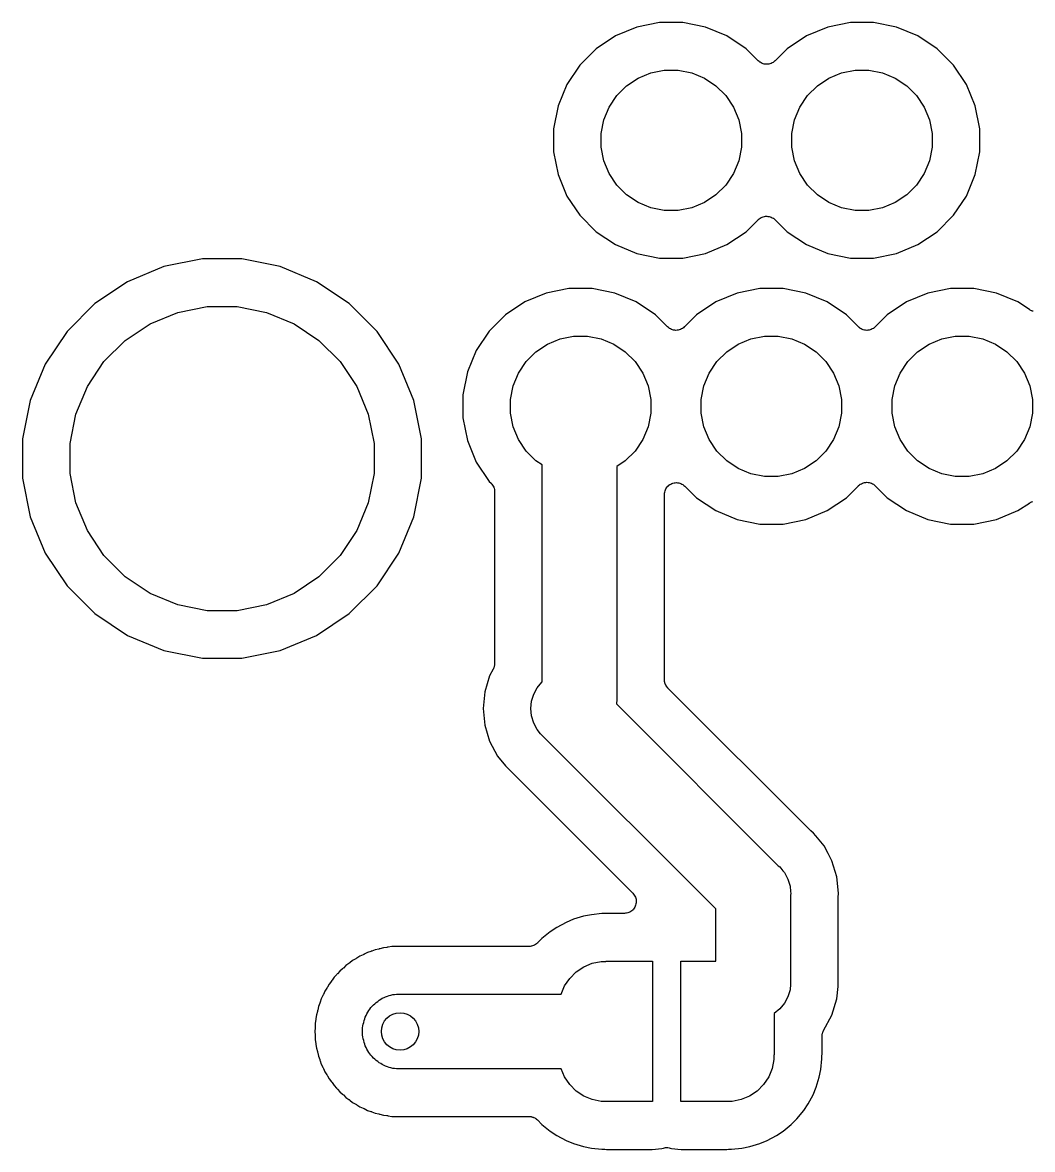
# Model space of a CAD drawing. Extents: x 1.79 to 9.66, y -5.89 to -1.5.
# Drawn here: x 3.5143 to 3.9394, y -4.5339 to -4.0598 of the extents above; entities that cross this region are included whole.
import ezdxf

# ---------------------------------------------------------------- set-up
doc = ezdxf.new("R2010")
doc.units = 0
doc.header["$MEASUREMENT"] = 0
doc.layers.add('BLACK', color=7, linetype='CONTINUOUS')

msp = doc.modelspace()

# ---------------------------------------------------------------- linework, layer by layer
at = {"layer": 'BLACK', "linetype": 'CONTINUOUS'}
for p, q in [((3.77292, -4.06171), (3.76391, -4.06544)), ((3.78249, -4.0598), (3.77292, -4.06171)), ((3.79225, -4.0598), (3.78249, -4.0598)), ((3.80182, -4.06171), (3.79225, -4.0598)), ((3.81083, -4.06544), (3.80182, -4.06171)), ((3.85324, -4.06171), (3.84423, -4.06544)), ((3.86281, -4.0598), (3.85324, -4.06171)), ((3.87256, -4.0598), (3.86281, -4.0598)), ((3.88213, -4.06171), (3.87256, -4.0598)), ((3.89115, -4.06544), (3.88213, -4.06171)), ((3.76391, -4.06544), (3.7558, -4.07086)), ((3.81894, -4.07086), (3.81083, -4.06544)), ((3.84423, -4.06544), (3.83611, -4.07086)), ((3.89926, -4.07086), (3.89115, -4.06544)), ((3.7558, -4.07086), (3.7489, -4.07776)), ((3.82399, -4.07591), (3.81894, -4.07086)), ((3.83611, -4.07086), (3.83106, -4.07591)), ((3.90616, -4.07776), (3.89926, -4.07086)), ((3.82435, -4.07621), (3.82399, -4.07591)), ((3.82472, -4.07651), (3.82435, -4.07621)), ((3.82473, -4.07652), (3.82472, -4.07651)), ((3.82475, -4.07653), (3.82473, -4.07652)), ((3.82516, -4.07675), (3.82475, -4.07653)), ((3.82557, -4.07698), (3.82516, -4.07675)), ((3.82559, -4.07698), (3.82557, -4.07698)), ((3.82561, -4.07699), (3.82559, -4.07698)), ((3.82605, -4.07713), (3.82561, -4.07699)), ((3.82651, -4.07727), (3.82605, -4.07713)), ((3.82893, -4.07715), (3.82848, -4.07728)), ((3.82938, -4.07702), (3.82893, -4.07715)), ((3.8294, -4.07701), (3.82938, -4.07702)), ((3.82942, -4.077), (3.8294, -4.07701)), ((3.82983, -4.07679), (3.82942, -4.077)), ((3.83025, -4.07657), (3.82983, -4.07679)), ((3.83026, -4.07656), (3.83025, -4.07657)), ((3.83028, -4.07655), (3.83026, -4.07656)), ((3.83064, -4.07625), (3.83028, -4.07655)), ((3.83101, -4.07596), (3.83064, -4.07625)), ((3.83104, -4.07594), (3.83101, -4.07596)), ((3.83106, -4.07591), (3.83104, -4.07593)), ((3.83104, -4.07593), (3.83104, -4.07593)), ((3.83104, -4.07593), (3.83104, -4.07594)), ((3.7489, -4.07776), (3.74348, -4.08587)), ((3.77338, -4.08316), (3.77876, -4.08094)), ((3.77876, -4.08094), (3.78446, -4.0798)), ((3.78446, -4.0798), (3.79028, -4.0798)), ((3.79028, -4.0798), (3.79598, -4.08094)), ((3.79598, -4.08094), (3.80136, -4.08316)), ((3.82652, -4.07727), (3.82651, -4.07727)), ((3.82654, -4.07728), (3.82652, -4.07727)), ((3.82701, -4.07732), (3.82654, -4.07728)), ((3.82748, -4.07737), (3.82701, -4.07732)), ((3.82749, -4.07737), (3.82748, -4.07737)), ((3.82751, -4.07737), (3.82749, -4.07737)), ((3.82798, -4.07733), (3.82751, -4.07737)), ((3.82845, -4.07729), (3.82798, -4.07733)), ((3.82846, -4.07728), (3.82845, -4.07729)), ((3.82848, -4.07728), (3.82846, -4.07728)), ((3.8537, -4.08316), (3.85907, -4.08094)), ((3.85907, -4.08094), (3.86478, -4.0798)), ((3.86478, -4.0798), (3.87059, -4.0798)), ((3.87059, -4.0798), (3.8763, -4.08094)), ((3.8763, -4.08094), (3.88167, -4.08316)), ((3.91158, -4.08587), (3.90616, -4.07776)), ((3.74348, -4.08587), (3.73975, -4.09488)), ((3.76443, -4.09051), (3.76855, -4.0864)), ((3.76855, -4.0864), (3.77338, -4.08316)), ((3.80136, -4.08316), (3.80619, -4.0864)), ((3.80619, -4.0864), (3.81031, -4.09051)), ((3.84475, -4.09051), (3.84886, -4.0864)), ((3.84886, -4.0864), (3.8537, -4.08316)), ((3.88167, -4.08316), (3.88651, -4.0864)), ((3.88651, -4.0864), (3.89062, -4.09051)), ((3.91531, -4.09488), (3.91158, -4.08587)), ((3.7612, -4.09534), (3.76443, -4.09051)), ((3.81031, -4.09051), (3.81354, -4.09534)), ((3.84152, -4.09534), (3.84475, -4.09051)), ((3.89062, -4.09051), (3.89385, -4.09534)), ((3.73975, -4.09488), (3.73784, -4.10445)), ((3.75898, -4.10072), (3.7612, -4.09534)), ((3.81354, -4.09534), (3.81576, -4.10072)), ((3.83929, -4.10072), (3.84152, -4.09534)), ((3.89385, -4.09534), (3.89608, -4.10072)), ((3.91721, -4.10445), (3.91531, -4.09488)), ((3.75784, -4.10642), (3.75898, -4.10072)), ((3.81576, -4.10072), (3.8169, -4.10642)), ((3.83816, -4.10642), (3.83929, -4.10072)), ((3.89608, -4.10072), (3.89721, -4.10642)), ((3.73784, -4.10445), (3.73784, -4.11421)), ((3.91721, -4.11421), (3.91721, -4.10445)), ((3.75784, -4.11224), (3.75784, -4.10642)), ((3.8169, -4.10642), (3.8169, -4.11224)), ((3.83816, -4.11224), (3.83816, -4.10642)), ((3.89721, -4.10642), (3.89721, -4.11224)), ((3.73784, -4.11421), (3.73975, -4.12378)), ((3.75898, -4.11794), (3.75784, -4.11224)), ((3.8169, -4.11224), (3.81576, -4.11794)), ((3.83929, -4.11794), (3.83816, -4.11224)), ((3.89721, -4.11224), (3.89608, -4.11794)), ((3.91531, -4.12378), (3.91721, -4.11421)), ((3.7612, -4.12332), (3.75898, -4.11794)), ((3.81576, -4.11794), (3.81354, -4.12332)), ((3.84152, -4.12332), (3.83929, -4.11794)), ((3.89608, -4.11794), (3.89385, -4.12332)), ((3.73975, -4.12378), (3.74348, -4.13279)), ((3.76443, -4.12815), (3.7612, -4.12332)), ((3.81354, -4.12332), (3.81031, -4.12815)), ((3.84475, -4.12815), (3.84152, -4.12332)), ((3.89385, -4.12332), (3.89062, -4.12815)), ((3.91158, -4.13279), (3.91531, -4.12378)), ((3.76855, -4.13227), (3.76443, -4.12815)), ((3.81031, -4.12815), (3.80619, -4.13227)), ((3.84886, -4.13227), (3.84475, -4.12815)), ((3.89062, -4.12815), (3.88651, -4.13227)), ((3.74348, -4.13279), (3.7489, -4.1409)), ((3.77338, -4.1355), (3.76855, -4.13227)), ((3.80619, -4.13227), (3.80136, -4.1355)), ((3.8537, -4.1355), (3.84886, -4.13227)), ((3.88651, -4.13227), (3.88167, -4.1355)), ((3.90616, -4.1409), (3.91158, -4.13279)), ((3.77876, -4.13772), (3.77338, -4.1355)), ((3.78446, -4.13886), (3.77876, -4.13772)), ((3.79028, -4.13886), (3.78446, -4.13886)), ((3.79598, -4.13772), (3.79028, -4.13886)), ((3.80136, -4.1355), (3.79598, -4.13772)), ((3.85907, -4.13772), (3.8537, -4.1355)), ((3.86478, -4.13886), (3.85907, -4.13772)), ((3.87059, -4.13886), (3.86478, -4.13886)), ((3.8763, -4.13772), (3.87059, -4.13886)), ((3.88167, -4.1355), (3.8763, -4.13772)), ((3.7489, -4.1409), (3.7558, -4.1478)), ((3.81894, -4.1478), (3.82399, -4.14275)), ((3.82399, -4.14275), (3.82402, -4.14273)), ((3.82402, -4.14273), (3.82404, -4.1427)), ((3.82402, -4.14273), (3.82402, -4.14273)), ((3.82402, -4.14273), (3.82402, -4.14273)), ((3.82404, -4.1427), (3.82441, -4.14241)), ((3.82441, -4.14241), (3.82478, -4.14211)), ((3.82478, -4.14211), (3.82479, -4.1421)), ((3.82479, -4.1421), (3.8248, -4.14209)), ((3.8248, -4.14209), (3.82522, -4.14188)), ((3.82522, -4.14188), (3.82564, -4.14166)), ((3.82564, -4.14166), (3.82566, -4.14165)), ((3.82566, -4.14165), (3.82567, -4.14164)), ((3.82567, -4.14164), (3.82612, -4.14151)), ((3.82612, -4.14151), (3.82657, -4.14138)), ((3.82657, -4.14138), (3.82659, -4.14138)), ((3.82659, -4.14138), (3.82661, -4.14137)), ((3.82661, -4.14137), (3.82708, -4.14133)), ((3.82708, -4.14133), (3.82754, -4.14129)), ((3.82754, -4.14129), (3.82756, -4.14129)), ((3.82756, -4.14129), (3.82758, -4.14129)), ((3.82758, -4.14129), (3.82805, -4.14134)), ((3.82805, -4.14134), (3.82852, -4.14139)), ((3.82852, -4.14139), (3.82853, -4.14139)), ((3.82853, -4.14139), (3.82855, -4.14139)), ((3.82855, -4.14139), (3.829, -4.14153)), ((3.829, -4.14153), (3.82945, -4.14167)), ((3.82945, -4.14167), (3.82946, -4.14168)), ((3.82946, -4.14168), (3.82948, -4.14168)), ((3.82948, -4.14168), (3.82989, -4.14191)), ((3.82989, -4.14191), (3.83031, -4.14213)), ((3.83031, -4.14213), (3.83032, -4.14214)), ((3.83032, -4.14214), (3.83034, -4.14215)), ((3.83034, -4.14215), (3.83069, -4.14245)), ((3.83069, -4.14245), (3.83106, -4.14275)), ((3.83106, -4.14275), (3.83611, -4.1478)), ((3.89926, -4.1478), (3.90616, -4.1409)), ((3.7558, -4.1478), (3.76391, -4.15322)), ((3.81083, -4.15322), (3.81894, -4.1478)), ((3.83611, -4.1478), (3.84423, -4.15322)), ((3.89115, -4.15322), (3.89926, -4.1478)), ((3.76391, -4.15322), (3.77292, -4.15695)), ((3.77292, -4.15695), (3.78249, -4.15886)), ((3.79225, -4.15886), (3.80182, -4.15695)), ((3.80182, -4.15695), (3.81083, -4.15322)), ((3.84423, -4.15322), (3.85324, -4.15695)), ((3.85324, -4.15695), (3.86281, -4.15886)), ((3.87256, -4.15886), (3.88213, -4.15695)), ((3.88213, -4.15695), (3.89115, -4.15322)), ((3.57382, -4.1625), (3.55854, -4.16883)), ((3.59004, -4.15928), (3.57382, -4.1625)), ((3.60659, -4.15928), (3.59004, -4.15928)), ((3.62281, -4.1625), (3.60659, -4.15928)), ((3.63809, -4.16883), (3.62281, -4.1625)), ((3.78249, -4.15886), (3.79225, -4.15886)), ((3.86281, -4.15886), (3.87256, -4.15886)), ((3.55854, -4.16883), (3.54478, -4.17802)), ((3.65185, -4.17802), (3.63809, -4.16883)), ((3.74433, -4.17172), (3.73477, -4.17363)), ((3.75409, -4.17172), (3.74433, -4.17172)), ((3.76366, -4.17363), (3.75409, -4.17172)), ((3.82465, -4.17172), (3.81508, -4.17363)), ((3.83441, -4.17172), (3.82465, -4.17172)), ((3.84397, -4.17363), (3.83441, -4.17172)), ((3.90496, -4.17172), (3.8954, -4.17363)), ((3.91472, -4.17172), (3.90496, -4.17172)), ((3.92429, -4.17363), (3.91472, -4.17172)), ((3.73477, -4.17363), (3.72575, -4.17736)), ((3.77267, -4.17736), (3.76366, -4.17363)), ((3.81508, -4.17363), (3.80607, -4.17736)), ((3.85299, -4.17736), (3.84397, -4.17363)), ((3.8954, -4.17363), (3.88638, -4.17736)), ((3.9333, -4.17736), (3.92429, -4.17363)), ((3.54478, -4.17802), (3.53309, -4.18972)), ((3.57965, -4.18173), (3.59201, -4.17928)), ((3.59201, -4.17928), (3.60462, -4.17928)), ((3.60462, -4.17928), (3.61698, -4.18173)), ((3.66354, -4.18972), (3.65185, -4.17802)), ((3.72575, -4.17736), (3.71764, -4.18278)), ((3.78078, -4.18278), (3.77267, -4.17736)), ((3.80607, -4.17736), (3.79796, -4.18278)), ((3.8611, -4.18278), (3.85299, -4.17736)), ((3.88638, -4.17736), (3.87827, -4.18278)), ((3.93809, -4.18056), (3.9333, -4.17736)), ((3.93829, -4.18066), (3.93809, -4.18056)), ((3.93847, -4.18079), (3.93829, -4.18066)), ((3.93872, -4.18089), (3.93847, -4.18079)), ((3.93895, -4.18102), (3.93872, -4.18089)), ((3.93916, -4.18108), (3.93895, -4.18102)), ((3.93937, -4.18117), (3.93916, -4.18108)), ((3.93963, -4.18123), (3.93937, -4.18117)), ((3.56801, -4.18656), (3.57965, -4.18173)), ((3.61698, -4.18173), (3.62862, -4.18656)), ((3.71764, -4.18278), (3.71074, -4.18968)), ((3.78583, -4.18783), (3.78078, -4.18278)), ((3.79796, -4.18278), (3.79291, -4.18783)), ((3.86615, -4.18783), (3.8611, -4.18278)), ((3.87827, -4.18278), (3.87322, -4.18783)), ((3.53309, -4.18972), (3.5239, -4.20347)), ((3.55753, -4.19356), (3.56801, -4.18656)), ((3.62862, -4.18656), (3.6391, -4.19356)), ((3.67273, -4.20347), (3.66354, -4.18972)), ((3.71074, -4.18968), (3.70532, -4.19779)), ((3.7862, -4.18813), (3.78583, -4.18783)), ((3.78656, -4.18843), (3.7862, -4.18813)), ((3.78658, -4.18844), (3.78656, -4.18843)), ((3.78659, -4.18845), (3.78658, -4.18844)), ((3.787, -4.18867), (3.78659, -4.18845)), ((3.78742, -4.1889), (3.787, -4.18867)), ((3.78743, -4.1889), (3.78742, -4.1889)), ((3.78745, -4.18891), (3.78743, -4.1889)), ((3.7879, -4.18905), (3.78745, -4.18891)), ((3.78835, -4.18919), (3.7879, -4.18905)), ((3.78837, -4.18919), (3.78835, -4.18919)), ((3.78838, -4.1892), (3.78837, -4.18919)), ((3.78885, -4.18924), (3.78838, -4.1892)), ((3.78932, -4.1893), (3.78885, -4.18924)), ((3.78934, -4.18929), (3.78932, -4.1893)), ((3.78935, -4.1893), (3.78934, -4.18929)), ((3.78982, -4.18925), (3.78935, -4.1893)), ((3.79029, -4.18921), (3.78982, -4.18925)), ((3.79031, -4.18921), (3.79029, -4.18921)), ((3.79032, -4.1892), (3.79031, -4.18921)), ((3.79077, -4.18907), (3.79032, -4.1892)), ((3.79123, -4.18894), (3.79077, -4.18907)), ((3.79124, -4.18893), (3.79123, -4.18894)), ((3.79126, -4.18893), (3.79124, -4.18893)), ((3.79167, -4.18871), (3.79126, -4.18893)), ((3.79209, -4.18849), (3.79167, -4.18871)), ((3.79211, -4.18848), (3.79209, -4.18849)), ((3.79212, -4.18847), (3.79211, -4.18848)), ((3.79249, -4.18818), (3.79212, -4.18847)), ((3.79286, -4.18788), (3.79249, -4.18818)), ((3.79288, -4.18786), (3.79286, -4.18788)), ((3.79291, -4.18783), (3.79288, -4.18786)), ((3.79288, -4.18786), (3.79288, -4.18786)), ((3.79288, -4.18786), (3.79288, -4.18786)), ((3.86651, -4.18813), (3.86615, -4.18783)), ((3.86687, -4.18843), (3.86651, -4.18813)), ((3.86689, -4.18844), (3.86687, -4.18843)), ((3.8669, -4.18845), (3.86689, -4.18844)), ((3.86732, -4.18867), (3.8669, -4.18845)), ((3.86773, -4.1889), (3.86732, -4.18867)), ((3.86775, -4.1889), (3.86773, -4.1889)), ((3.86776, -4.18891), (3.86775, -4.1889)), ((3.86821, -4.18905), (3.86776, -4.18891)), ((3.86866, -4.18919), (3.86821, -4.18905)), ((3.86868, -4.18919), (3.86866, -4.18919)), ((3.8687, -4.1892), (3.86868, -4.18919)), ((3.86916, -4.18924), (3.8687, -4.1892)), ((3.86963, -4.1893), (3.86916, -4.18924)), ((3.86965, -4.18929), (3.86963, -4.1893)), ((3.86967, -4.1893), (3.86965, -4.18929)), ((3.87013, -4.18925), (3.86967, -4.1893)), ((3.8706, -4.18921), (3.87013, -4.18925)), ((3.87062, -4.18921), (3.8706, -4.18921)), ((3.87064, -4.1892), (3.87062, -4.18921)), ((3.87109, -4.18907), (3.87064, -4.1892)), ((3.87154, -4.18894), (3.87109, -4.18907)), ((3.87156, -4.18893), (3.87154, -4.18894)), ((3.87157, -4.18893), (3.87156, -4.18893)), ((3.87199, -4.18871), (3.87157, -4.18893)), ((3.87241, -4.18849), (3.87199, -4.18871)), ((3.87242, -4.18848), (3.87241, -4.18849)), ((3.87244, -4.18847), (3.87242, -4.18848)), ((3.8728, -4.18818), (3.87244, -4.18847)), ((3.87317, -4.18788), (3.8728, -4.18818)), ((3.8732, -4.18786), (3.87317, -4.18788)), ((3.87322, -4.18783), (3.8732, -4.18786)), ((3.8732, -4.18786), (3.8732, -4.18786)), ((3.8732, -4.18786), (3.8732, -4.18786)), ((3.54862, -4.20247), (3.55753, -4.19356)), ((3.6391, -4.19356), (3.64801, -4.20247)), ((3.73039, -4.19832), (3.73523, -4.19508)), ((3.73523, -4.19508), (3.7406, -4.19286)), ((3.7406, -4.19286), (3.7463, -4.19172)), ((3.7463, -4.19172), (3.75212, -4.19172)), ((3.75212, -4.19172), (3.75783, -4.19286)), ((3.75783, -4.19286), (3.7632, -4.19508)), ((3.7632, -4.19508), (3.76804, -4.19832)), ((3.8107, -4.19832), (3.81554, -4.19508)), ((3.81554, -4.19508), (3.82091, -4.19286)), ((3.82091, -4.19286), (3.82662, -4.19172)), ((3.82662, -4.19172), (3.83244, -4.19172)), ((3.83244, -4.19172), (3.83814, -4.19286)), ((3.83814, -4.19286), (3.84351, -4.19508)), ((3.84351, -4.19508), (3.84835, -4.19832)), ((3.89102, -4.19832), (3.89586, -4.19508)), ((3.89586, -4.19508), (3.90123, -4.19286)), ((3.90123, -4.19286), (3.90693, -4.19172)), ((3.90693, -4.19172), (3.91275, -4.19172)), ((3.91275, -4.19172), (3.91846, -4.19286)), ((3.91846, -4.19286), (3.92383, -4.19508)), ((3.92383, -4.19508), (3.92867, -4.19832)), ((3.70532, -4.19779), (3.70159, -4.20681)), ((3.72628, -4.20243), (3.73039, -4.19832)), ((3.76804, -4.19832), (3.77215, -4.20243)), ((3.80659, -4.20243), (3.8107, -4.19832)), ((3.84835, -4.19832), (3.85246, -4.20243)), ((3.88691, -4.20243), (3.89102, -4.19832)), ((3.92867, -4.19832), (3.93278, -4.20243)), ((3.5239, -4.20347), (3.51757, -4.21876)), ((3.54162, -4.21295), (3.54862, -4.20247)), ((3.64801, -4.20247), (3.65501, -4.21295)), ((3.67906, -4.21876), (3.67273, -4.20347)), ((3.72305, -4.20727), (3.72628, -4.20243)), ((3.77215, -4.20243), (3.77538, -4.20727)), ((3.80336, -4.20727), (3.80659, -4.20243)), ((3.85246, -4.20243), (3.85569, -4.20727)), ((3.88368, -4.20727), (3.88691, -4.20243)), ((3.93278, -4.20243), (3.93601, -4.20727)), ((3.70159, -4.20681), (3.69969, -4.21637)), ((3.72082, -4.21264), (3.72305, -4.20727)), ((3.77538, -4.20727), (3.77761, -4.21264)), ((3.80113, -4.21264), (3.80336, -4.20727)), ((3.85569, -4.20727), (3.85792, -4.21264)), ((3.88145, -4.21264), (3.88368, -4.20727)), ((3.93601, -4.20727), (3.93824, -4.21264)), ((3.5368, -4.22459), (3.54162, -4.21295)), ((3.65501, -4.21295), (3.65983, -4.22459)), ((3.71969, -4.21834), (3.72082, -4.21264)), ((3.77761, -4.21264), (3.77874, -4.21834)), ((3.8, -4.21834), (3.80113, -4.21264)), ((3.85792, -4.21264), (3.85906, -4.21834)), ((3.88031, -4.21834), (3.88145, -4.21264)), ((3.93824, -4.21264), (3.93937, -4.21834)), ((3.51757, -4.21876), (3.51434, -4.23498)), ((3.68229, -4.23498), (3.67906, -4.21876)), ((3.69969, -4.21637), (3.69969, -4.22613)), ((3.71969, -4.22416), (3.71969, -4.21834)), ((3.77874, -4.21834), (3.77874, -4.22416)), ((3.8, -4.22416), (3.8, -4.21834)), ((3.85906, -4.21834), (3.85906, -4.22416)), ((3.88031, -4.22416), (3.88031, -4.21834)), ((3.93937, -4.21834), (3.93937, -4.22416)), ((3.72082, -4.22986), (3.71969, -4.22416)), ((3.77874, -4.22416), (3.77761, -4.22986)), ((3.80113, -4.22986), (3.8, -4.22416)), ((3.85906, -4.22416), (3.85792, -4.22986)), ((3.88145, -4.22986), (3.88031, -4.22416)), ((3.93937, -4.22416), (3.93824, -4.22986)), ((3.53434, -4.23695), (3.5368, -4.22459)), ((3.65983, -4.22459), (3.66229, -4.23695)), ((3.69969, -4.22613), (3.70159, -4.2357)), ((3.72305, -4.23524), (3.72082, -4.22986)), ((3.77761, -4.22986), (3.77538, -4.23524)), ((3.80336, -4.23524), (3.80113, -4.22986)), ((3.85792, -4.22986), (3.85569, -4.23524)), ((3.88368, -4.23524), (3.88145, -4.22986)), ((3.93824, -4.22986), (3.93601, -4.23524)), ((3.51434, -4.23498), (3.51434, -4.25152)), ((3.53434, -4.24955), (3.53434, -4.23695)), ((3.66229, -4.23695), (3.66229, -4.24955)), ((3.68229, -4.25152), (3.68229, -4.23498)), ((3.70159, -4.2357), (3.70532, -4.24471)), ((3.72628, -4.24007), (3.72305, -4.23524)), ((3.77538, -4.23524), (3.77215, -4.24007)), ((3.80659, -4.24007), (3.80336, -4.23524)), ((3.85569, -4.23524), (3.85246, -4.24007)), ((3.88691, -4.24007), (3.88368, -4.23524)), ((3.93601, -4.23524), (3.93278, -4.24007)), ((3.73039, -4.24419), (3.72628, -4.24007)), ((3.77215, -4.24007), (3.76804, -4.24419)), ((3.8107, -4.24419), (3.80659, -4.24007)), ((3.85246, -4.24007), (3.84835, -4.24419)), ((3.89102, -4.24419), (3.88691, -4.24007)), ((3.93278, -4.24007), (3.92867, -4.24419)), ((3.70532, -4.24471), (3.71074, -4.25282)), ((3.73302, -4.24594), (3.73039, -4.24419)), ((3.73302, -4.33716), (3.73302, -4.24594)), ((3.76804, -4.24419), (3.76451, -4.24654)), ((3.76451, -4.24654), (3.76451, -4.34455)), ((3.81554, -4.24742), (3.8107, -4.24419)), ((3.82091, -4.24964), (3.81554, -4.24742)), ((3.84351, -4.24742), (3.83814, -4.24964)), ((3.84835, -4.24419), (3.84351, -4.24742)), ((3.89586, -4.24742), (3.89102, -4.24419)), ((3.90123, -4.24964), (3.89586, -4.24742)), ((3.92383, -4.24742), (3.91846, -4.24964)), ((3.92867, -4.24419), (3.92383, -4.24742)), ((3.51434, -4.25152), (3.51757, -4.26775)), ((3.5368, -4.26191), (3.53434, -4.24955)), ((3.66229, -4.24955), (3.65983, -4.26191)), ((3.67906, -4.26775), (3.68229, -4.25152)), ((3.82662, -4.25078), (3.82091, -4.24964)), ((3.83244, -4.25078), (3.82662, -4.25078)), ((3.83814, -4.24964), (3.83244, -4.25078)), ((3.90693, -4.25078), (3.90123, -4.24964)), ((3.91275, -4.25078), (3.90693, -4.25078)), ((3.91846, -4.24964), (3.91275, -4.25078)), ((3.71074, -4.25282), (3.71155, -4.25363)), ((3.71155, -4.25363), (3.71156, -4.25364)), ((3.71156, -4.25364), (3.71156, -4.25365)), ((3.71156, -4.25365), (3.71156, -4.25365)), ((3.71156, -4.25365), (3.7116, -4.25368)), ((3.7116, -4.25368), (3.71189, -4.25404)), ((3.71189, -4.25404), (3.71218, -4.2544)), ((3.71218, -4.2544), (3.71219, -4.25442)), ((3.71219, -4.25442), (3.71221, -4.25445)), ((3.71221, -4.25445), (3.71242, -4.25486)), ((3.71242, -4.25486), (3.71264, -4.25526)), ((3.71264, -4.25526), (3.71265, -4.25529)), ((3.71265, -4.25529), (3.71266, -4.25531)), ((3.71266, -4.25531), (3.71279, -4.25576)), ((3.71279, -4.25576), (3.71292, -4.2562)), ((3.71292, -4.2562), (3.71292, -4.25622)), ((3.71292, -4.25622), (3.71293, -4.25625)), ((3.71293, -4.25625), (3.71297, -4.25671)), ((3.71297, -4.25671), (3.71302, -4.25717)), ((3.71302, -4.25717), (3.71302, -4.3295)), ((3.78457, -4.25779), (3.78462, -4.25733)), ((3.78462, -4.25731), (3.78477, -4.25685)), ((3.78462, -4.25732), (3.78462, -4.25731)), ((3.78462, -4.25733), (3.78462, -4.25732)), ((3.78477, -4.25685), (3.78491, -4.2564)), ((3.78491, -4.25639), (3.78492, -4.25638)), ((3.78491, -4.2564), (3.78491, -4.25639)), ((3.78492, -4.25638), (3.78515, -4.25596)), ((3.78515, -4.25596), (3.78538, -4.25554)), ((3.78538, -4.25553), (3.78539, -4.25552)), ((3.78538, -4.25554), (3.78538, -4.25553)), ((3.78539, -4.25552), (3.7857, -4.25515)), ((3.7857, -4.25515), (3.786, -4.25479)), ((3.786, -4.25479), (3.78601, -4.25478)), ((3.78601, -4.25478), (3.78639, -4.25448)), ((3.78601, -4.25478), (3.78601, -4.25478)), ((3.78639, -4.25448), (3.78676, -4.25418)), ((3.78676, -4.25418), (3.78677, -4.25417)), ((3.78677, -4.25417), (3.7872, -4.25394)), ((3.78677, -4.25417), (3.78677, -4.25417)), ((3.7872, -4.25394), (3.78762, -4.25372)), ((3.78762, -4.25372), (3.78763, -4.25372)), ((3.78763, -4.25372), (3.78764, -4.25371)), ((3.78764, -4.25371), (3.7881, -4.25358)), ((3.7881, -4.25358), (3.78856, -4.25344)), ((3.78856, -4.25344), (3.78857, -4.25344)), ((3.78857, -4.25344), (3.78905, -4.25339)), ((3.78857, -4.25344), (3.78857, -4.25344)), ((3.78905, -4.25339), (3.78953, -4.25335)), ((3.78953, -4.25335), (3.78954, -4.25335)), ((3.78954, -4.25335), (3.78955, -4.25335)), ((3.78955, -4.25335), (3.79002, -4.2534)), ((3.79002, -4.2534), (3.7905, -4.25345)), ((3.7905, -4.25345), (3.79051, -4.25345)), ((3.79051, -4.25345), (3.79052, -4.25345)), ((3.79052, -4.25345), (3.79098, -4.25359)), ((3.79098, -4.25359), (3.79143, -4.25373)), ((3.79143, -4.25373), (3.79144, -4.25374)), ((3.79144, -4.25374), (3.79145, -4.25374)), ((3.79145, -4.25374), (3.79188, -4.25397)), ((3.79188, -4.25397), (3.79229, -4.25419)), ((3.79229, -4.25419), (3.7923, -4.2542)), ((3.7923, -4.2542), (3.79231, -4.2542)), ((3.79231, -4.2542), (3.79268, -4.25451)), ((3.79268, -4.25451), (3.79305, -4.25481)), ((3.79305, -4.25481), (3.79796, -4.25972)), ((3.8611, -4.25972), (3.86615, -4.25467)), ((3.86615, -4.25467), (3.86617, -4.25465)), ((3.86617, -4.25465), (3.86617, -4.25465)), ((3.86617, -4.25465), (3.86618, -4.25465)), ((3.86618, -4.25465), (3.8662, -4.25462)), ((3.8662, -4.25462), (3.86657, -4.25433)), ((3.86657, -4.25433), (3.86693, -4.25403)), ((3.86693, -4.25403), (3.86695, -4.25403)), ((3.86695, -4.25403), (3.86696, -4.25401)), ((3.86696, -4.25401), (3.86738, -4.2538)), ((3.86738, -4.2538), (3.8678, -4.25358)), ((3.8678, -4.25358), (3.86781, -4.25357)), ((3.86781, -4.25357), (3.86783, -4.25357)), ((3.86783, -4.25357), (3.86828, -4.25343)), ((3.86828, -4.25343), (3.86873, -4.2533)), ((3.86873, -4.2533), (3.86875, -4.2533)), ((3.86875, -4.2533), (3.86877, -4.25329)), ((3.86877, -4.25329), (3.86923, -4.25325)), ((3.86923, -4.25325), (3.8697, -4.25321)), ((3.8697, -4.25321), (3.86972, -4.25321)), ((3.86972, -4.25321), (3.86974, -4.25321)), ((3.86974, -4.25321), (3.8702, -4.25326)), ((3.8702, -4.25326), (3.87067, -4.25331)), ((3.87067, -4.25331), (3.87069, -4.25331)), ((3.87069, -4.25331), (3.87071, -4.25331)), ((3.87071, -4.25331), (3.87116, -4.25345)), ((3.87116, -4.25345), (3.87161, -4.25359)), ((3.87161, -4.25359), (3.87162, -4.2536)), ((3.87162, -4.2536), (3.87164, -4.25361)), ((3.87164, -4.25361), (3.87205, -4.25383)), ((3.87205, -4.25383), (3.87247, -4.25405)), ((3.87247, -4.25405), (3.87248, -4.25406)), ((3.87248, -4.25406), (3.8725, -4.25407)), ((3.8725, -4.25407), (3.87285, -4.25437)), ((3.87285, -4.25437), (3.87322, -4.25467)), ((3.87322, -4.25467), (3.87827, -4.25972)), ((3.54162, -4.27356), (3.5368, -4.26191)), ((3.65983, -4.26191), (3.65501, -4.27356)), ((3.78451, -4.25828), (3.78457, -4.25779)), ((3.78451, -4.2583), (3.78451, -4.25828)), ((3.78451, -4.25835), (3.78451, -4.2583)), ((3.78451, -4.2583), (3.78451, -4.2583)), ((3.78451, -4.2583), (3.78451, -4.2583)), ((3.78451, -4.33623), (3.78451, -4.25835)), ((3.79796, -4.25972), (3.80607, -4.26514)), ((3.85299, -4.26514), (3.8611, -4.25972)), ((3.87827, -4.25972), (3.88638, -4.26514)), ((3.9333, -4.26514), (3.93809, -4.26195)), ((3.93809, -4.26195), (3.93815, -4.26191)), ((3.93815, -4.26191), (3.93835, -4.2618)), ((3.93835, -4.2618), (3.93853, -4.26168)), ((3.93853, -4.26168), (3.93878, -4.26158)), ((3.93878, -4.26158), (3.93901, -4.26146)), ((3.93901, -4.26146), (3.93923, -4.2614)), ((3.93923, -4.2614), (3.93944, -4.26131)), ((3.80607, -4.26514), (3.81508, -4.26888)), ((3.84397, -4.26888), (3.85299, -4.26514)), ((3.88638, -4.26514), (3.8954, -4.26888)), ((3.92429, -4.26888), (3.9333, -4.26514)), ((3.51757, -4.26775), (3.5239, -4.28303)), ((3.67273, -4.28303), (3.67906, -4.26775)), ((3.81508, -4.26888), (3.82465, -4.27078)), ((3.82465, -4.27078), (3.83441, -4.27078)), ((3.83441, -4.27078), (3.84397, -4.26888)), ((3.8954, -4.26888), (3.90496, -4.27078)), ((3.90496, -4.27078), (3.91472, -4.27078)), ((3.91472, -4.27078), (3.92429, -4.26888)), ((3.54862, -4.28403), (3.54162, -4.27356)), ((3.65501, -4.27356), (3.64801, -4.28403)), ((3.5239, -4.28303), (3.53309, -4.29678)), ((3.55753, -4.29295), (3.54862, -4.28403)), ((3.64801, -4.28403), (3.6391, -4.29295)), ((3.66354, -4.29678), (3.67273, -4.28303)), ((3.56801, -4.29995), (3.55753, -4.29295)), ((3.6391, -4.29295), (3.62862, -4.29995)), ((3.53309, -4.29678), (3.54478, -4.30848)), ((3.57965, -4.30477), (3.56801, -4.29995)), ((3.62862, -4.29995), (3.61698, -4.30477)), ((3.65185, -4.30848), (3.66354, -4.29678)), ((3.59201, -4.30723), (3.57965, -4.30477)), ((3.61698, -4.30477), (3.60462, -4.30723)), ((3.54478, -4.30848), (3.55854, -4.31767)), ((3.60462, -4.30723), (3.59201, -4.30723)), ((3.63809, -4.31767), (3.65185, -4.30848)), ((3.55854, -4.31767), (3.57382, -4.324)), ((3.62281, -4.324), (3.63809, -4.31767)), ((3.57382, -4.324), (3.59004, -4.32723)), ((3.59004, -4.32723), (3.60659, -4.32723)), ((3.60659, -4.32723), (3.62281, -4.324)), ((3.71243, -4.33186), (3.71091, -4.3347)), ((3.71251, -4.33166), (3.71243, -4.33186)), ((3.71261, -4.33147), (3.71251, -4.33166)), ((3.71269, -4.33121), (3.71261, -4.33147)), ((3.7128, -4.33096), (3.71269, -4.33121)), ((3.71284, -4.33075), (3.7128, -4.33096)), ((3.71291, -4.33054), (3.71284, -4.33075)), ((3.71294, -4.33027), (3.71291, -4.33054)), ((3.71299, -4.33), (3.71294, -4.33027)), ((3.71302, -4.32957), (3.71299, -4.32978)), ((3.71299, -4.32978), (3.71299, -4.33)), ((3.71302, -4.3295), (3.71302, -4.32957)), ((3.71091, -4.3347), (3.70886, -4.34144)), ((3.73094, -4.33965), (3.73291, -4.33725)), ((3.73291, -4.33725), (3.73302, -4.33716)), ((3.78456, -4.33669), (3.78451, -4.33623)), ((3.7846, -4.33715), (3.78456, -4.33669)), ((3.7846, -4.33718), (3.7846, -4.33715)), ((3.78461, -4.33721), (3.7846, -4.33718)), ((3.78474, -4.33765), (3.78461, -4.33721)), ((3.78487, -4.33809), (3.78474, -4.33765)), ((3.70886, -4.34144), (3.70817, -4.34844)), ((3.72857, -4.34536), (3.72947, -4.34239)), ((3.72947, -4.34239), (3.73094, -4.33965)), ((3.78488, -4.33811), (3.78487, -4.33809)), ((3.78489, -4.33814), (3.78488, -4.33811)), ((3.78511, -4.33855), (3.78489, -4.33814)), ((3.78532, -4.33896), (3.78511, -4.33855)), ((3.78533, -4.33898), (3.78532, -4.33896)), ((3.78535, -4.339), (3.78533, -4.33898)), ((3.78564, -4.33936), (3.78535, -4.339)), ((3.78593, -4.33972), (3.78564, -4.33936)), ((3.78596, -4.33976), (3.78593, -4.33972)), ((3.78598, -4.33977), (3.78596, -4.33976)), ((3.78596, -4.33976), (3.78596, -4.33976)), ((3.78596, -4.33976), (3.78596, -4.33976)), ((3.8457, -4.3995), (3.78598, -4.33977)), ((3.72827, -4.34844), (3.72857, -4.34536)), ((3.76451, -4.34455), (3.76433, -4.34641)), ((3.76433, -4.34641), (3.83243, -4.41451)), ((3.70817, -4.34844), (3.70886, -4.35545)), ((3.72857, -4.35153), (3.72827, -4.34844)), ((3.72947, -4.3545), (3.72857, -4.35153)), ((3.70886, -4.35545), (3.71091, -4.36219)), ((3.73094, -4.35723), (3.72947, -4.3545)), ((3.73241, -4.35903), (3.73094, -4.35723)), ((3.80609, -4.43271), (3.73241, -4.35903)), ((3.71091, -4.36219), (3.71423, -4.3684)), ((3.71423, -4.3684), (3.71758, -4.37248)), ((3.71758, -4.37248), (3.77116, -4.42607)), ((3.84587, -4.39963), (3.8457, -4.3995)), ((3.84601, -4.39978), (3.84587, -4.39963)), ((3.84607, -4.39983), (3.84601, -4.39978)), ((3.84724, -4.40079), (3.84607, -4.39983)), ((3.8482, -4.40196), (3.84724, -4.40079)), ((3.84821, -4.40196), (3.8482, -4.40196)), ((3.85171, -4.40623), (3.84821, -4.40196)), ((3.8534, -4.4094), (3.85171, -4.40623)), ((3.85503, -4.41244), (3.8534, -4.4094)), ((3.8534, -4.4094), (3.8534, -4.4094)), ((3.85707, -4.41918), (3.85503, -4.41244)), ((3.83243, -4.41451), (3.83303, -4.415)), ((3.83303, -4.415), (3.83352, -4.4156)), ((3.83352, -4.4156), (3.83352, -4.4156)), ((3.83352, -4.4156), (3.83438, -4.41664)), ((3.83438, -4.41664), (3.835, -4.4174)), ((3.835, -4.4174), (3.83646, -4.42013)), ((3.83646, -4.42013), (3.83736, -4.4231)), ((3.83736, -4.4231), (3.83759, -4.42542)), ((3.85761, -4.42467), (3.85707, -4.41918)), ((3.77116, -4.42607), (3.7712, -4.4261)), ((3.7712, -4.4261), (3.7712, -4.42611)), ((3.7712, -4.42611), (3.7712, -4.42611)), ((3.7712, -4.42611), (3.77121, -4.42612)), ((3.77121, -4.42612), (3.77151, -4.42649)), ((3.77151, -4.42649), (3.77181, -4.42687)), ((3.77181, -4.42687), (3.77182, -4.42687)), ((3.77182, -4.42687), (3.77182, -4.42688)), ((3.77182, -4.42688), (3.77204, -4.42731)), ((3.77204, -4.42731), (3.77226, -4.42773)), ((3.77226, -4.42773), (3.77227, -4.42774)), ((3.77227, -4.42774), (3.77227, -4.42775)), ((3.77227, -4.42775), (3.77241, -4.42821)), ((3.83759, -4.42542), (3.83759, -4.42542)), ((3.83759, -4.42542), (3.83767, -4.42619)), ((3.83767, -4.42619), (3.83759, -4.42696)), ((3.83759, -4.42696), (3.83759, -4.46437)), ((3.85759, -4.42812), (3.85761, -4.42791)), ((3.85761, -4.42468), (3.85761, -4.42467)), ((3.85776, -4.42619), (3.85761, -4.42468)), ((3.85761, -4.4277), (3.85776, -4.42619)), ((3.85761, -4.42791), (3.85761, -4.4277)), ((3.77146, -4.43277), (3.77115, -4.43315)), ((3.77176, -4.43241), (3.77146, -4.43277)), ((3.77177, -4.43241), (3.77176, -4.43241)), ((3.77201, -4.43196), (3.77177, -4.4324)), ((3.77177, -4.4324), (3.77177, -4.43241)), ((3.77223, -4.43156), (3.77201, -4.43196)), ((3.77224, -4.43154), (3.77223, -4.43155)), ((3.77223, -4.43155), (3.77223, -4.43156)), ((3.77238, -4.43107), (3.77224, -4.43154)), ((3.77252, -4.43063), (3.77238, -4.43107)), ((3.77241, -4.42821), (3.77254, -4.42867)), ((3.77253, -4.43061), (3.77252, -4.43062)), ((3.77252, -4.43062), (3.77252, -4.43063)), ((3.77258, -4.43012), (3.77253, -4.43061)), ((3.77254, -4.42867), (3.77254, -4.42868)), ((3.77254, -4.42868), (3.77254, -4.42868)), ((3.77254, -4.42868), (3.77258, -4.42915)), ((3.77258, -4.42915), (3.77263, -4.42964)), ((3.77263, -4.42966), (3.77258, -4.43012)), ((3.77263, -4.42964), (3.77263, -4.42965)), ((3.77263, -4.42965), (3.77263, -4.42966)), ((3.80609, -4.45472), (3.80609, -4.43271)), ((3.85759, -4.42819), (3.85759, -4.42812)), ((3.85759, -4.46535), (3.85759, -4.42819)), ((3.7462, -4.43708), (3.74309, -4.43837)), ((3.75044, -4.43579), (3.7462, -4.43708)), ((3.75375, -4.43513), (3.75044, -4.43579)), ((3.75816, -4.4347), (3.75375, -4.43513)), ((3.75888, -4.4347), (3.75816, -4.4347)), ((3.75909, -4.43468), (3.75888, -4.4347)), ((3.7593, -4.43468), (3.75909, -4.43468)), ((3.75937, -4.43467), (3.7593, -4.43468)), ((3.76009, -4.4346), (3.75937, -4.43467)), ((3.76763, -4.4346), (3.76009, -4.4346)), ((3.76811, -4.43456), (3.76763, -4.4346)), ((3.76858, -4.43451), (3.76811, -4.43456)), ((3.76859, -4.43451), (3.76858, -4.43451)), ((3.7686, -4.43451), (3.76859, -4.43451)), ((3.76906, -4.43437), (3.7686, -4.43451)), ((3.76952, -4.43423), (3.76906, -4.43437)), ((3.76953, -4.43423), (3.76952, -4.43423)), ((3.76996, -4.434), (3.76953, -4.43423)), ((3.76953, -4.43423), (3.76953, -4.43423)), ((3.77038, -4.43378), (3.76996, -4.434)), ((3.77039, -4.43377), (3.77038, -4.43378)), ((3.7704, -4.43377), (3.77039, -4.43377)), ((3.77077, -4.43346), (3.7704, -4.43377)), ((3.77114, -4.43316), (3.77077, -4.43346)), ((3.77115, -4.43315), (3.77114, -4.43316)), ((3.77114, -4.43316), (3.77114, -4.43316)), ((3.73918, -4.44046), (3.73638, -4.44233)), ((3.74309, -4.43837), (3.73918, -4.44046)), ((3.73104, -4.44705), (3.731, -4.44709)), ((3.73105, -4.44704), (3.73104, -4.44705)), ((3.73104, -4.44705), (3.73104, -4.44705)), ((3.73104, -4.44705), (3.73104, -4.44705)), ((3.73295, -4.44514), (3.73105, -4.44704)), ((3.73638, -4.44233), (3.73295, -4.44514)), ((3.65814, -4.45178), (3.65808, -4.45181)), ((3.65948, -4.45107), (3.65814, -4.45178)), ((3.66094, -4.45062), (3.65948, -4.45107)), ((3.66113, -4.45054), (3.66094, -4.45062)), ((3.66133, -4.45049), (3.66113, -4.45054)), ((3.6614, -4.45046), (3.66133, -4.45049)), ((3.6628, -4.44988), (3.6614, -4.45046)), ((3.66429, -4.44958), (3.6628, -4.44988)), ((3.66449, -4.44952), (3.66429, -4.44958)), ((3.6647, -4.44948), (3.66449, -4.44952)), ((3.66477, -4.44946), (3.6647, -4.44948)), ((3.66622, -4.44902), (3.66477, -4.44946)), ((3.66773, -4.44887), (3.66622, -4.44902)), ((3.66794, -4.44883), (3.66773, -4.44887)), ((3.66815, -4.44881), (3.66794, -4.44883)), ((3.66822, -4.4488), (3.66815, -4.44881)), ((3.66971, -4.4485), (3.66822, -4.4488)), ((3.72752, -4.4485), (3.66971, -4.4485)), ((3.72798, -4.44846), (3.72752, -4.4485)), ((3.72844, -4.44842), (3.72798, -4.44846)), ((3.72846, -4.44841), (3.72844, -4.44842)), ((3.72849, -4.44841), (3.72846, -4.44841)), ((3.72893, -4.44828), (3.72849, -4.44841)), ((3.72937, -4.44815), (3.72893, -4.44828)), ((3.7294, -4.44813), (3.72937, -4.44815)), ((3.72942, -4.44813), (3.7294, -4.44813)), ((3.72983, -4.44791), (3.72942, -4.44813)), ((3.73024, -4.4477), (3.72983, -4.44791)), ((3.73026, -4.44768), (3.73024, -4.4477)), ((3.73028, -4.44767), (3.73026, -4.44768)), ((3.73064, -4.44738), (3.73028, -4.44767)), ((3.731, -4.44709), (3.73064, -4.44738)), ((3.65044, -4.45648), (3.64937, -4.45756)), ((3.6517, -4.45564), (3.65044, -4.45648)), ((3.65187, -4.45551), (3.6517, -4.45564)), ((3.65204, -4.45539), (3.65187, -4.45551)), ((3.6521, -4.45535), (3.65204, -4.45539)), ((3.65327, -4.45438), (3.6521, -4.45535)), ((3.65461, -4.45367), (3.65327, -4.45438)), ((3.65479, -4.45355), (3.65461, -4.45367)), ((3.65497, -4.45346), (3.65479, -4.45355)), ((3.65503, -4.45342), (3.65497, -4.45346)), ((3.6563, -4.45257), (3.65503, -4.45342)), ((3.6577, -4.45199), (3.6563, -4.45257)), ((3.65788, -4.45189), (3.6577, -4.45199)), ((3.65808, -4.45181), (3.65788, -4.45189)), ((3.75056, -4.45705), (3.75413, -4.45557)), ((3.75413, -4.45557), (3.75791, -4.45482)), ((3.75791, -4.45482), (3.75984, -4.45482)), ((3.75984, -4.45482), (3.75984, -4.45472)), ((3.75984, -4.45472), (3.77953, -4.45472)), ((3.77953, -4.45472), (3.77953, -4.51378)), ((3.79134, -4.51378), (3.79134, -4.45472)), ((3.79134, -4.45472), (3.80609, -4.45472)), ((3.64654, -4.46039), (3.64546, -4.46146)), ((3.64667, -4.46023), (3.64654, -4.46039)), ((3.64682, -4.46008), (3.64667, -4.46023)), ((3.64686, -4.46003), (3.64682, -4.46008)), ((3.64783, -4.45885), (3.64686, -4.46003)), ((3.649, -4.45789), (3.64783, -4.45885)), ((3.64915, -4.45774), (3.649, -4.45789)), ((3.64932, -4.45761), (3.64915, -4.45774)), ((3.64937, -4.45756), (3.64932, -4.45761)), ((3.74463, -4.46192), (3.74735, -4.45919)), ((3.74735, -4.45919), (3.75056, -4.45705)), ((3.64249, -4.46587), (3.64239, -4.46606)), ((3.64261, -4.4657), (3.64249, -4.46587)), ((3.64265, -4.46563), (3.64261, -4.4657)), ((3.64336, -4.4643), (3.64265, -4.46563)), ((3.64432, -4.46312), (3.64336, -4.4643)), ((3.64444, -4.46295), (3.64432, -4.46312)), ((3.64458, -4.46279), (3.64444, -4.46295)), ((3.64462, -4.46273), (3.64458, -4.46279)), ((3.64546, -4.46146), (3.64462, -4.46273)), ((3.74108, -4.4685), (3.74248, -4.46513)), ((3.74248, -4.46513), (3.74463, -4.46192)), ((3.83759, -4.46437), (3.83736, -4.46668)), ((3.85707, -4.4706), (3.85759, -4.46535)), ((3.64004, -4.47051), (3.6396, -4.47196)), ((3.64076, -4.46917), (3.64004, -4.47051)), ((3.64084, -4.46897), (3.64076, -4.46917)), ((3.64094, -4.46879), (3.64084, -4.46897)), ((3.64097, -4.46872), (3.64094, -4.46879)), ((3.64155, -4.46732), (3.64097, -4.46872)), ((3.64239, -4.46606), (3.64155, -4.46732)), ((3.66444, -4.47109), (3.66512, -4.47073)), ((3.66512, -4.47073), (3.66577, -4.4703)), ((3.66577, -4.4703), (3.66649, -4.47)), ((3.66649, -4.47), (3.66717, -4.46963)), ((3.66717, -4.46963), (3.66792, -4.46941)), ((3.66792, -4.46941), (3.66863, -4.46911)), ((3.66863, -4.46911), (3.6694, -4.46896)), ((3.6694, -4.46896), (3.67014, -4.46873)), ((3.67014, -4.46873), (3.67091, -4.46866)), ((3.67091, -4.46866), (3.67168, -4.4685)), ((3.67168, -4.4685), (3.74108, -4.4685)), ((3.83646, -4.46965), (3.835, -4.47238)), ((3.83736, -4.46668), (3.83646, -4.46965)), ((3.85503, -4.47734), (3.85707, -4.4706)), ((3.63854, -4.47538), (3.63848, -4.47558)), ((3.63856, -4.47531), (3.63854, -4.47538)), ((3.63885, -4.47382), (3.63856, -4.47531)), ((3.63944, -4.47242), (3.63885, -4.47382)), ((3.6395, -4.47222), (3.63944, -4.47242)), ((3.63958, -4.47203), (3.6395, -4.47222)), ((3.6396, -4.47196), (3.63958, -4.47203)), ((3.6597, -4.47615), (3.66007, -4.47546)), ((3.66007, -4.47546), (3.66056, -4.47486)), ((3.66056, -4.47486), (3.661, -4.47421)), ((3.661, -4.47421), (3.66155, -4.47366)), ((3.66155, -4.47366), (3.66204, -4.47306)), ((3.66204, -4.47306), (3.66264, -4.47257)), ((3.66264, -4.47257), (3.66319, -4.47202)), ((3.66319, -4.47202), (3.66384, -4.47159)), ((3.66384, -4.47159), (3.66444, -4.47109)), ((3.83303, -4.47478), (3.83071, -4.47669)), ((3.835, -4.47238), (3.83303, -4.47478)), ((3.63778, -4.47924), (3.63748, -4.48073)), ((3.6378, -4.47903), (3.63778, -4.47924)), ((3.63784, -4.47882), (3.6378, -4.47903)), ((3.63785, -4.47876), (3.63784, -4.47882)), ((3.638, -4.47724), (3.63785, -4.47876)), ((3.63844, -4.47579), (3.638, -4.47724)), ((3.63848, -4.47558), (3.63844, -4.47579)), ((3.65793, -4.48042), (3.65809, -4.47966)), ((3.65809, -4.47966), (3.65838, -4.47894)), ((3.65838, -4.47894), (3.65861, -4.4782)), ((3.65861, -4.4782), (3.65898, -4.47751)), ((3.65898, -4.47751), (3.65927, -4.47679)), ((3.65927, -4.47679), (3.6597, -4.47615)), ((3.83071, -4.47669), (3.83071, -4.49409)), ((3.85152, -4.4839), (3.85503, -4.47734)), ((3.63746, -4.48274), (3.63731, -4.48425)), ((3.63731, -4.48425), (3.63746, -4.48576)), ((3.63748, -4.48232), (3.63746, -4.48253)), ((3.63746, -4.48253), (3.63746, -4.48274)), ((3.63748, -4.48073), (3.63748, -4.48225)), ((3.63748, -4.48225), (3.63748, -4.48232)), ((3.6574, -4.48425), (3.65748, -4.48348)), ((3.65748, -4.48503), (3.6574, -4.48425)), ((3.65748, -4.4827), (3.65763, -4.48194)), ((3.65748, -4.48348), (3.65748, -4.4827)), ((3.65763, -4.48194), (3.65771, -4.48116)), ((3.65771, -4.48116), (3.65793, -4.48042)), ((3.851, -4.48516), (3.85105, -4.48495)), ((3.85105, -4.48495), (3.85115, -4.4847)), ((3.85115, -4.4847), (3.85123, -4.48444)), ((3.85123, -4.48444), (3.85134, -4.48425)), ((3.85134, -4.48425), (3.85142, -4.48405)), ((3.85142, -4.48405), (3.85152, -4.4839)), ((3.63746, -4.48576), (3.63746, -4.48583)), ((3.63746, -4.48583), (3.63746, -4.48604)), ((3.63746, -4.48604), (3.63748, -4.48625)), ((3.63748, -4.48625), (3.63748, -4.48777)), ((3.63748, -4.48777), (3.63778, -4.48926)), ((3.63778, -4.48926), (3.63779, -4.48933)), ((3.63779, -4.48933), (3.63781, -4.48954)), ((3.63781, -4.48954), (3.63785, -4.48975)), ((3.65748, -4.4858), (3.65748, -4.48503)), ((3.65763, -4.48657), (3.65748, -4.4858)), ((3.65771, -4.48734), (3.65763, -4.48657)), ((3.65793, -4.48808), (3.65771, -4.48734)), ((3.65809, -4.48885), (3.65793, -4.48808)), ((3.65838, -4.48956), (3.65809, -4.48885)), ((3.65861, -4.49031), (3.65838, -4.48956)), ((3.85083, -4.48634), (3.85085, -4.48612)), ((3.85083, -4.48641), (3.85083, -4.48634)), ((3.85083, -4.49385), (3.85083, -4.48641)), ((3.85085, -4.48591), (3.85091, -4.48564)), ((3.85085, -4.48612), (3.85085, -4.48591)), ((3.85091, -4.48564), (3.85094, -4.48537)), ((3.85094, -4.48537), (3.851, -4.48516)), ((3.63785, -4.48975), (3.638, -4.49126)), ((3.638, -4.49126), (3.63844, -4.49271)), ((3.63844, -4.49271), (3.63846, -4.49278)), ((3.63846, -4.49278), (3.6385, -4.49299)), ((3.6385, -4.49299), (3.63856, -4.49319)), ((3.63856, -4.49319), (3.63885, -4.49468)), ((3.65898, -4.49099), (3.65861, -4.49031)), ((3.65927, -4.49171), (3.65898, -4.49099)), ((3.6597, -4.49236), (3.65927, -4.49171)), ((3.66007, -4.49304), (3.6597, -4.49236)), ((3.66056, -4.49364), (3.66007, -4.49304)), ((3.661, -4.49429), (3.66056, -4.49364)), ((3.66155, -4.49484), (3.661, -4.49429)), ((3.83071, -4.49409), (3.83061, -4.49409)), ((3.83061, -4.49409), (3.83061, -4.49602)), ((3.85076, -4.49457), (3.85083, -4.49385)), ((3.63885, -4.49468), (3.63944, -4.49608)), ((3.63944, -4.49608), (3.63946, -4.49615)), ((3.63946, -4.49615), (3.63952, -4.49635)), ((3.63952, -4.49635), (3.6396, -4.49655)), ((3.6396, -4.49655), (3.64004, -4.498)), ((3.64004, -4.498), (3.64076, -4.49934)), ((3.66204, -4.49544), (3.66155, -4.49484)), ((3.66264, -4.49593), (3.66204, -4.49544)), ((3.66319, -4.49648), (3.66264, -4.49593)), ((3.66384, -4.49692), (3.66319, -4.49648)), ((3.66444, -4.49741), (3.66384, -4.49692)), ((3.66512, -4.49778), (3.66444, -4.49741)), ((3.66577, -4.49821), (3.66512, -4.49778)), ((3.66649, -4.49851), (3.66577, -4.49821)), ((3.66717, -4.49887), (3.66649, -4.49851)), ((3.66792, -4.4991), (3.66717, -4.49887)), ((3.66863, -4.49939), (3.66792, -4.4991)), ((3.83061, -4.49602), (3.82986, -4.49981)), ((3.8503, -4.50019), (3.85073, -4.49578)), ((3.85073, -4.49506), (3.85074, -4.49499)), ((3.85073, -4.49578), (3.85073, -4.49506)), ((3.85074, -4.49499), (3.85076, -4.49478)), ((3.85076, -4.49478), (3.85076, -4.49457)), ((3.64076, -4.49934), (3.64079, -4.4994)), ((3.64079, -4.4994), (3.64087, -4.4996)), ((3.64087, -4.4996), (3.64097, -4.49978)), ((3.64097, -4.49978), (3.64155, -4.50118)), ((3.64155, -4.50118), (3.64239, -4.50245)), ((3.64239, -4.50245), (3.64243, -4.50251)), ((3.64243, -4.50251), (3.64253, -4.50269)), ((3.64253, -4.50269), (3.64265, -4.50287)), ((3.64265, -4.50287), (3.64336, -4.50421)), ((3.6694, -4.49955), (3.66863, -4.49939)), ((3.67014, -4.49977), (3.6694, -4.49955)), ((3.67091, -4.49985), (3.67014, -4.49977)), ((3.67168, -4.5), (3.67091, -4.49985)), ((3.74108, -4.5), (3.67168, -4.5)), ((3.74248, -4.50337), (3.74108, -4.5)), ((3.74463, -4.50658), (3.74248, -4.50337)), ((3.82838, -4.50337), (3.82624, -4.50658)), ((3.82986, -4.49981), (3.82838, -4.50337)), ((3.84836, -4.50774), (3.84964, -4.50349)), ((3.84964, -4.50349), (3.8503, -4.50019)), ((3.64336, -4.50421), (3.64432, -4.50538)), ((3.64432, -4.50538), (3.64437, -4.50544)), ((3.64437, -4.50544), (3.64448, -4.50561)), ((3.64448, -4.50561), (3.64462, -4.50578)), ((3.64462, -4.50578), (3.64546, -4.50704)), ((3.64546, -4.50704), (3.64654, -4.50811)), ((3.64654, -4.50811), (3.64658, -4.50816)), ((3.64658, -4.50816), (3.64672, -4.50833)), ((3.64672, -4.50833), (3.64686, -4.50848)), ((3.64686, -4.50848), (3.64783, -4.50965)), ((3.74735, -4.50931), (3.74463, -4.50658)), ((3.82624, -4.50658), (3.82351, -4.50931)), ((3.84707, -4.51085), (3.84836, -4.50774)), ((3.64783, -4.50965), (3.649, -4.51062)), ((3.649, -4.51062), (3.64906, -4.51066)), ((3.64906, -4.51066), (3.6492, -4.51081)), ((3.6492, -4.51081), (3.64937, -4.51094)), ((3.64937, -4.51094), (3.65044, -4.51202)), ((3.65044, -4.51202), (3.6517, -4.51286)), ((3.6517, -4.51286), (3.65176, -4.5129)), ((3.65176, -4.5129), (3.65192, -4.51304)), ((3.65192, -4.51304), (3.6521, -4.51316)), ((3.6521, -4.51316), (3.65327, -4.51412)), ((3.75056, -4.51146), (3.74735, -4.50931)), ((3.75413, -4.51293), (3.75056, -4.51146)), ((3.75791, -4.51368), (3.75413, -4.51293)), ((3.81674, -4.51293), (3.81295, -4.51368)), ((3.8203, -4.51146), (3.81674, -4.51293)), ((3.82351, -4.50931), (3.8203, -4.51146)), ((3.84498, -4.51476), (3.84707, -4.51085)), ((3.65327, -4.51412), (3.65461, -4.51484)), ((3.65461, -4.51484), (3.65467, -4.51487)), ((3.65467, -4.51487), (3.65485, -4.51499)), ((3.65485, -4.51499), (3.65503, -4.51509)), ((3.65503, -4.51509), (3.6563, -4.51593)), ((3.6563, -4.51593), (3.6577, -4.51651)), ((3.6577, -4.51651), (3.65776, -4.51654)), ((3.65776, -4.51654), (3.65795, -4.51664)), ((3.65795, -4.51664), (3.65814, -4.51672)), ((3.65814, -4.51672), (3.65948, -4.51744)), ((3.65948, -4.51744), (3.66094, -4.51788)), ((3.66094, -4.51788), (3.661, -4.5179)), ((3.661, -4.5179), (3.6612, -4.51798)), ((3.6612, -4.51798), (3.6614, -4.51804)), ((3.6614, -4.51804), (3.6628, -4.51863)), ((3.75984, -4.51368), (3.75791, -4.51368)), ((3.75984, -4.51378), (3.75984, -4.51368)), ((3.77953, -4.51378), (3.75984, -4.51378)), ((3.81102, -4.51378), (3.79134, -4.51378)), ((3.81295, -4.51368), (3.81102, -4.51368)), ((3.81102, -4.51368), (3.81102, -4.51378)), ((3.84029, -4.52098), (3.84311, -4.51756)), ((3.84311, -4.51756), (3.84498, -4.51476)), ((3.6628, -4.51863), (3.66429, -4.51892)), ((3.66429, -4.51892), (3.66436, -4.51894)), ((3.66436, -4.51894), (3.66456, -4.519)), ((3.66456, -4.519), (3.66477, -4.51904)), ((3.66477, -4.51904), (3.66622, -4.51948)), ((3.66622, -4.51948), (3.66773, -4.51963)), ((3.66773, -4.51963), (3.6678, -4.51964)), ((3.6678, -4.51964), (3.66801, -4.51968)), ((3.66801, -4.51968), (3.66822, -4.5197)), ((3.66822, -4.5197), (3.66971, -4.52)), ((3.66971, -4.52), (3.72752, -4.52)), ((3.72752, -4.52), (3.72753, -4.52)), ((3.72753, -4.52), (3.72753, -4.52)), ((3.72753, -4.52), (3.72754, -4.52)), ((3.72754, -4.52), (3.72759, -4.52)), ((3.72759, -4.52), (3.72805, -4.52005)), ((3.72805, -4.52005), (3.72851, -4.5201)), ((3.72851, -4.5201), (3.72853, -4.52011)), ((3.72853, -4.52011), (3.72856, -4.52011)), ((3.72856, -4.52011), (3.729, -4.52025)), ((3.729, -4.52025), (3.72944, -4.52038)), ((3.72944, -4.52038), (3.72946, -4.5204)), ((3.72946, -4.5204), (3.72949, -4.5204)), ((3.72949, -4.5204), (3.72989, -4.52063)), ((3.72989, -4.52063), (3.7303, -4.52085)), ((3.7303, -4.52085), (3.73032, -4.52086)), ((3.73032, -4.52086), (3.73034, -4.52087)), ((3.73034, -4.52087), (3.73069, -4.52117)), ((3.73069, -4.52117), (3.73105, -4.52146)), ((3.73105, -4.52146), (3.73295, -4.52337)), ((3.83791, -4.52337), (3.84029, -4.52098)), ((3.73295, -4.52337), (3.73638, -4.52618)), ((3.73638, -4.52618), (3.73918, -4.52805)), ((3.83169, -4.52805), (3.83449, -4.52618)), ((3.83449, -4.52618), (3.83791, -4.52337)), ((3.73918, -4.52805), (3.74309, -4.53014)), ((3.74309, -4.53014), (3.7462, -4.53143)), ((3.7462, -4.53143), (3.75044, -4.53271)), ((3.82042, -4.53271), (3.82466, -4.53143)), ((3.82466, -4.53143), (3.82778, -4.53014)), ((3.82778, -4.53014), (3.83169, -4.52805)), ((3.75044, -4.53271), (3.75375, -4.53337)), ((3.75375, -4.53337), (3.75816, -4.53381)), ((3.75816, -4.53381), (3.75888, -4.53381)), ((3.75888, -4.53381), (3.75895, -4.53381)), ((3.75895, -4.53381), (3.75916, -4.53383)), ((3.75916, -4.53383), (3.75937, -4.53383)), ((3.75937, -4.53383), (3.76009, -4.5339)), ((3.76009, -4.5339), (3.77928, -4.5339)), ((3.77928, -4.5339), (3.78345, -4.53349)), ((3.78345, -4.53349), (3.78398, -4.53333)), ((3.78398, -4.53333), (3.78399, -4.53332)), ((3.78399, -4.53332), (3.78399, -4.53332)), ((3.78399, -4.53332), (3.784, -4.53332)), ((3.784, -4.53332), (3.78405, -4.53331)), ((3.78405, -4.53331), (3.7845, -4.53322)), ((3.7845, -4.53322), (3.78495, -4.53314)), ((3.78495, -4.53314), (3.78498, -4.53314)), ((3.78498, -4.53314), (3.78501, -4.53313)), ((3.78501, -4.53313), (3.78547, -4.53314)), ((3.78547, -4.53314), (3.78593, -4.53314)), ((3.78593, -4.53314), (3.78596, -4.53314)), ((3.78596, -4.53314), (3.78598, -4.53314)), ((3.78598, -4.53314), (3.78643, -4.53324)), ((3.78643, -4.53324), (3.78688, -4.53333)), ((3.78688, -4.53333), (3.78742, -4.53349)), ((3.78742, -4.53349), (3.79158, -4.5339)), ((3.79158, -4.5339), (3.81078, -4.5339)), ((3.81078, -4.5339), (3.8115, -4.53383)), ((3.8115, -4.53383), (3.81157, -4.53382)), ((3.81157, -4.53382), (3.81178, -4.53383)), ((3.81178, -4.53383), (3.81199, -4.53381)), ((3.81199, -4.53381), (3.81271, -4.53381)), ((3.81271, -4.53381), (3.81712, -4.53337)), ((3.81712, -4.53337), (3.82042, -4.53271))]:
    msp.add_line(p, q, dxfattribs=at)
at = {"layer": 'BLACK'}
msp.add_circle((3.67323, -4.48425), 0.00787, dxfattribs=at)

doc.saveas('drawing.dxf')
